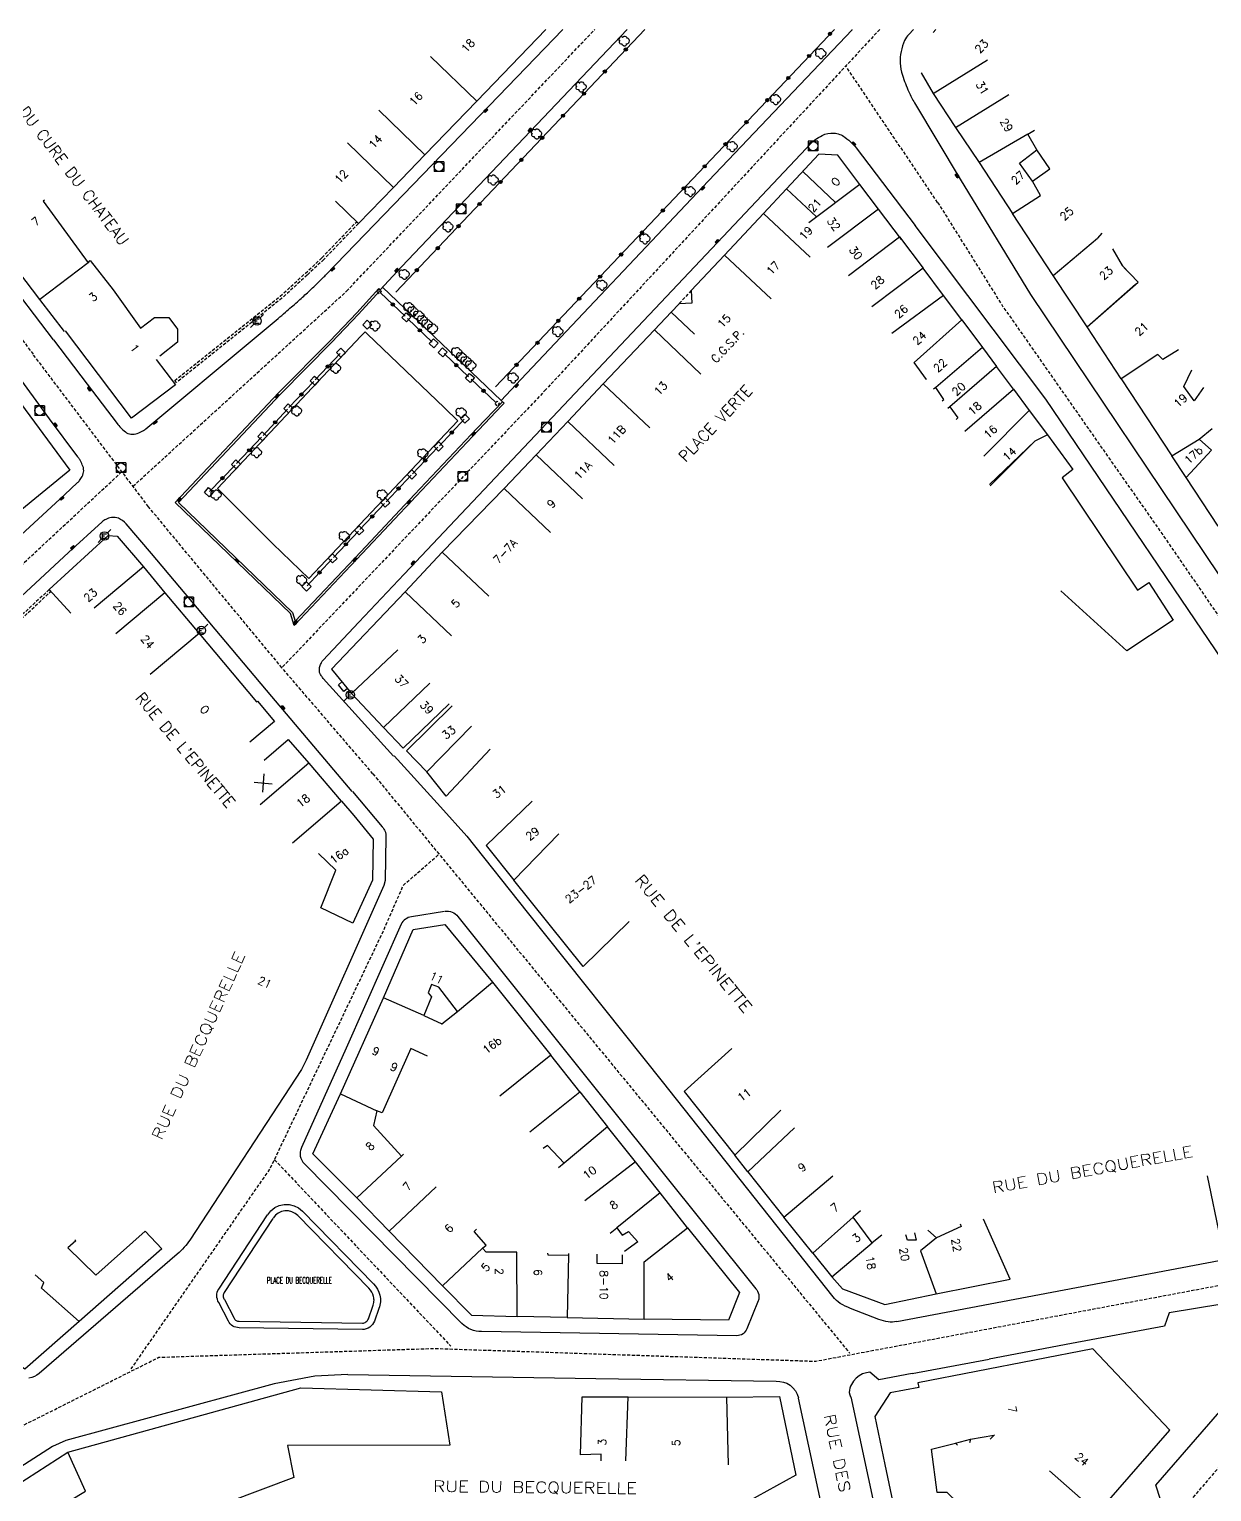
# Model space of a CAD drawing. Header units: millimetres. Extents: x 80000 to 81000, y 144000 to 145000.
# Drawn here: x 80717.4 to 80902.2, y 144771.5 to 145000 of the extents above; entities that cross this region are included whole.
import ezdxf
from ezdxf.enums import TextEntityAlignment as Align

# ---------------------------------------------------------------- set-up
doc = ezdxf.new("R2010")
doc.units = ezdxf.units.MM
doc.linetypes.add('DASHED', pattern=[0.75, 0.5, -0.25])
doc.layers.get('0').update_dxf_attribs({"linetype": 'CONTINUOUS'})
for name, color, linetype in [('W0001', 6, 'DASHED'), ('W0008', 7, 'CONTINUOUS'), ('W0100', 7, 'CONTINUOUS'), ('W0112', 1, 'DASHED'), ('W0300', 7, 'CONTINUOUS'), ('W0302', 3, 'CONTINUOUS'), ('W0322', 7, 'CONTINUOUS'), ('W0400', 7, 'CONTINUOUS'), ('W0420', 7, 'CONTINUOUS'), ('W0471', 7, 'CONTINUOUS'), ('W0984', 7, 'CONTINUOUS'), ('W0989', 7, 'CONTINUOUS'), ('W0991', 7, 'CONTINUOUS'), ('W1102', 7, 'CONTINUOUS')]:
    doc.layers.add(name, color=color, linetype=linetype)
doc.styles.get("Standard").update_dxf_attribs({"font": 'romans.shx', "width": 0.85})

# ---------------------------------------------------------------- blocks, each defined once
blk = doc.blocks.new('T420')
for p, q in [((0.75, 0.75), (-0.75, 0.75)), ((-0.75, 0.75), (-0.75, -0.75)), ((0.75, 0.75), (0.75, -0.75)), ((0.75, -0.75), (-0.75, -0.75))]:
    blk.add_line(p, q)
blk.add_ellipse((0, 0), major_axis=(-0.53, 0.53), ratio=1, start_param=3.926991, end_param=10.210176)
blk = doc.blocks.new('T400')
for p, q in [((-0.15, 0.3), (0.15, 0.3)), ((-0.15, -0.25), (-0.15, 0.3)), ((-0.15, 0.15), (0.15, 0.15)), ((-0.15, 0), (0.15, 0)), ((0.15, 0.3), (0.15, -0.25)), ((-0.15, -0.15), (0.15, -0.15)), ((-0.15, -0.25), (-0.15, -0.3)), ((-0.15, -0.3), (0.15, -0.3)), ((0.15, -0.3), (0.15, -0.25))]:
    blk.add_line(p, q)
blk = doc.blocks.new('T300')
for p, q in [((-0.8, 0.51), (-0.86, 0.34)), ((-0.86, 0.34), (-0.86, 0.17)), ((-0.86, 0.17), (-0.74, 0.06)), ((-0.69, 0.63), (-0.8, 0.51)), ((-0.8, -0.06), (-0.74, 0.06)), ((-0.74, 0.06), (-0.69, 0.11)), ((-0.57, 0.69), (-0.69, 0.63)), ((-0.46, 0.69), (-0.57, 0.69)), ((-0.29, 0.63), (-0.46, 0.69)), ((-0.29, 0.63), (-0.17, 0.74)), ((-0.23, 0.57), (-0.29, 0.63)), ((-0.17, 0.74), (-0.06, 0.8)), ((-0.06, 0.8), (0.06, 0.8)), ((0.06, 0.8), (0.23, 0.74)), ((0.23, 0.74), (0.34, 0.63)), ((0.34, 0.63), (0.4, 0.51)), ((0.46, 0.46), (0.34, 0.46)), ((0.4, 0.51), (0.4, 0.46)), ((0.57, 0.4), (0.46, 0.46)), ((0.57, 0.4), (0.69, 0.29)), ((0.69, 0.29), (0.74, 0.17)), ((0.74, 0.06), (0.69, -0.17)), ((0.74, 0.17), (0.74, 0.06)), ((-0.8, -0.17), (-0.8, -0.06)), ((-0.8, -0.23), (-0.8, -0.17)), ((-0.74, -0.34), (-0.8, -0.23)), ((-0.69, -0.4), (-0.74, -0.34)), ((-0.51, -0.46), (-0.69, -0.4)), ((-0.4, -0.46), (-0.51, -0.46)), ((-0.4, -0.46), (-0.34, -0.46)), ((-0.34, -0.46), (-0.34, -0.4)), ((-0.34, -0.51), (-0.34, -0.46)), ((-0.29, -0.63), (-0.34, -0.51)), ((-0.17, -0.74), (-0.29, -0.63)), ((-0.06, -0.8), (-0.17, -0.74)), ((0.06, -0.8), (-0.06, -0.8)), ((0.17, -0.74), (0.06, -0.8)), ((0.23, -0.69), (0.17, -0.74)), ((0.29, -0.46), (0.23, -0.46)), ((0.29, -0.63), (0.23, -0.69)), ((0.46, -0.4), (0.29, -0.46)), ((0.34, -0.51), (0.29, -0.63)), ((0.34, -0.51), (0.34, -0.46)), ((0.57, -0.34), (0.46, -0.4)), ((0.63, -0.29), (0.57, -0.34)), ((0.69, -0.17), (0.63, -0.29))]:
    blk.add_line(p, q)
blk = doc.blocks.new('t112o')
at = {"color": 0, "linetype": 'Continuous'}
for p, q in [((-0.5, 0.5), (0.5, 0.5)), ((-0.5, -0.5), (-0.5, 0.5)), ((0.5, 0.5), (0.5, -0.5)), ((0.5, -0.5), (-0.5, -0.5))]:
    blk.add_line(p, q, dxfattribs=at)
blk = doc.blocks.new('T471')
for p, q in [((-0.333334, 0.333334), (-0.333334, -0.333334)), ((-0.333334, 0.333334), (0.333334, 0.333334)), ((-0.333334, 0), (0, 0)), ((0.500001, 0.500001), (1.000002, 1.000002)), ((-0.500001, -0.500001), (-1.000002, -1.000002)), ((-0.333334, -0.333334), (0.333334, -0.333334))]:
    blk.add_line(p, q)
blk.add_ellipse((0, 0), major_axis=(0.471405, 0.471405), ratio=1, start_param=5.4977871438, end_param=11.780972451)
blk = doc.blocks.new('t991o')
at = {"color": 0, "linetype": 'Continuous'}
for p, q in [((-1, 1), (1, -1)), ((-1, -1), (1, 1))]:
    blk.add_line(p, q, dxfattribs=at)
blk = doc.blocks.new('t322o')
at = {"color": 0, "linetype": 'Continuous'}
for radius in [0.25, 0.15]:
    blk.add_circle((0, 0), radius, dxfattribs=at)

msp = doc.modelspace()

# ---------------------------------------------------------------- linework, layer by layer
at = {"layer": 'W0001', "flags": 128}
for points in [[(80679.84, 145000.02), (80718.06, 144949.14)], [(80859.39, 144972.97), (80845.02, 144994.28)], [(80859.39, 144972.97), (80869.54, 144956.77), (80895.14, 144920.21), (80954.75, 144833.44), (80993.97, 144782.78)], [(80517.12, 144940.84), (80537.61, 144928.49), (80594.63, 144876.03), (80716.1, 144781.74), (80737.66, 144792.54), (80780.74, 144793.92), (80840.32, 144791.92), (80912.56, 144805.5), (80930.46, 144805.13), (81000, 144886.68)], [(80709.47, 144910.09), (80731.87, 144930.9)], [(80771.11, 144883.69), (80756.88, 144900.27)], [(80771.11, 144883.69), (80845.63, 144793.19)], [(80733.31, 144790.71), (80755.04, 144821.99), (80772.71, 144859.07), (80775.88, 144866.31), (80781.45, 144871.13)], [(80929.58, 144805.61), (80887.31, 144756.82), (80867.45, 144733.84), (80849.21, 144711.9), (80834.64, 144695.54), (80804.04, 144660.91)]]:
    msp.add_lwpolyline(points, dxfattribs=at)
at = {"layer": 'W0001'}
for points in [[(80850.33, 145000), (80798.14, 144943.72), (80756.88, 144900.27), (80736.03, 144925.41), (80718.06, 144949.14)], [(80733.6, 144928.61), (80766.98, 144959.09), (80805.8, 145000)], [(80755.73, 144823.4), (80783.3, 144794.26)]]:
    msp.add_lwpolyline(points, dxfattribs=at)
at = {"layer": 'W0008'}
for p, q in [((80853, 144798.11), (80921.05, 144811.02)), ((80855.38, 144789.98), (80867.45, 144792.26))]:
    msp.add_line(p, q, dxfattribs=at)
for points in [[(80721.16, 144951.49), (80726.45, 144944.56), (80731.1, 144938.43, 0.033452), (80731.68, 144937.77, 0.029958), (80732.41, 144937.11, 0.136777), (80733.26, 144936.76, 0.1225), (80734.27, 144936.88, 0.031326), (80735.13, 144937.27, 0.051414), (80735.6, 144937.58), (80752.86, 144951.94), (80756.27, 144954.83, 0.003292), (80757.42, 144955.81, 0.001988), (80759.31, 144957.45, 0.005439), (80760.87, 144958.86, 0.00638), (80762.17, 144960.09, 0.002904), (80763.28, 144961.18, 0.00555), (80763.85, 144961.76), (80787.86, 144986.62), (80800.77, 145000)], [(80774.34, 144886.45), (80763.35, 144898.59, -0.035101), (80763.15, 144898.86, -0.022581), (80762.87, 144899.3, -0.115334), (80762.73, 144899.8, -0.088191), (80762.82, 144900.48, -0.041579), (80763.08, 144901.1, -0.070932), (80763.3, 144901.42), (80768.92, 144907.38), (80775.99, 144914.9), (80824.11, 144965.79), (80839.74, 144982.35, -0.056063), (80840.21, 144982.75, -0.025912), (80841.34, 144983.42, -0.142694), (80843.16, 144983.8, -0.143075), (80844.9, 144983.14, -0.024984), (80846.05, 144982.17, -0.043638), (80846.63, 144981.52), (80855.85, 144969.34)]]:
    msp.add_lwpolyline(points, format="xyb", dxfattribs=at)
for points in [[(80810.83, 145000), (80796.72, 144985.13), (80775.59, 144962.92), (80772.25, 144959.33)], [(80791.14, 144942.02), (80794.23, 144945.29), (80823.57, 144976.34), (80846.01, 144999.95), (80846.05, 145000)], [(80721.17, 144951.5), (80713.1, 144962.1), (80687.41, 144995.88)], [(80862.92, 144976.6), (80873.88, 144958.56), (80903.45, 144914.64)], [(80921.05, 144811.02), (80922.94, 144810.01), (80926.99, 144810.66), (80928.49, 144811.37), (80928.73, 144811.95), (80928.56, 144813.01), (80939.47, 144825.47), (80941.74, 144825.04), (80946.99, 144831.08), (80947.52, 144831.81), (80947.93, 144832.61), (80948.2, 144833.48), (80948.3, 144834.38), (80948.21, 144835.33), (80947.93, 144836.23), (80947.53, 144837.07), (80947.04, 144837.85), (80923.3, 144872.86), (80897.45, 144910.97), (80876.29, 144942.23), (80855.85, 144969.34)], [(80772.63, 144959.74), (80791.14, 144942.02), (80791.6, 144941.58), (80791.31, 144941.28), (80787.62, 144937.38), (80777.88, 144927.08), (80769.45, 144918.13), (80758.82, 144906.88), (80758.22, 144908.73), (80740.2, 144926.08), (80756.38, 144943.27), (80764.37, 144951.31), (80768.58, 144955.73), (80772.05, 144959.51), (80772.31, 144959.28), (80772.24, 144959.2), (80768.83, 144955.49), (80764.62, 144951.07), (80756.64, 144943.03), (80740.69, 144926.09), (80758.53, 144908.92), (80758.96, 144907.54), (80769.2, 144918.37), (80777.63, 144927.32), (80787.37, 144937.62), (80791.34, 144941.82)], [(80767.11, 144897.01), (80766.55, 144896.55), (80765.7, 144897.61), (80766.26, 144898.06)], [(80774.43, 144886.49), (80781.68, 144878.56), (80785.8, 144873.96)], [(80767.9, 144880.94), (80772.55, 144875.42), (80772.69, 144875.25), (80772.82, 144875.07), (80772.93, 144874.88), (80773.02, 144874.67), (80773.05, 144874.57), (80773.08, 144874.46), (80773.1, 144874.35), (80773.12, 144874.24), (80773.13, 144874.14), (80773.13, 144874.03), (80773.14, 144873.92), (80773.13, 144873.81), (80773, 144867), (80772.81, 144866.25), (80760.68, 144838.96), (80759.93, 144837.48), (80742.47, 144810.84), (80742.28, 144810.55), (80742.07, 144810.27), (80741.85, 144810), (80741.62, 144809.73), (80741.36, 144809.45), (80741.1, 144809.17), (80740.82, 144808.9), (80740.53, 144808.64), (80718.92, 144789.99), (80718.57, 144789.73), (80718.19, 144789.52), (80717.77, 144789.36), (80717.34, 144789.27)], [(80853, 144798.11), (80852.66, 144798.06), (80852.32, 144798.04), (80851.98, 144798.04), (80851.64, 144798.07), (80851.27, 144798.12), (80850.9, 144798.21), (80850.54, 144798.32), (80850.19, 144798.45), (80845.75, 144800.18), (80845.34, 144800.35), (80844.93, 144800.52), (80844.54, 144800.72), (80844.16, 144800.95), (80843.85, 144801.18), (80843.56, 144801.43), (80843.28, 144801.7), (80843.03, 144801.99), (80816.38, 144835.62), (80795.29, 144862.1), (80785.82, 144873.97)], [(80782.32, 144862.19), (80777.12, 144861.35), (80776.87, 144861.3), (80776.63, 144861.22), (80776.4, 144861.11), (80776.18, 144860.97), (80775.98, 144860.81), (80775.8, 144860.62), (80775.65, 144860.41), (80775.53, 144860.18), (80766.92, 144840.83), (80759.95, 144825.31), (80759.89, 144825.15), (80759.83, 144824.99), (80759.78, 144824.82), (80759.75, 144824.66), (80759.72, 144824.48), (80759.71, 144824.31), (80759.72, 144824.13), (80759.74, 144823.96), (80759.83, 144823.63), (80759.98, 144823.31), (80760.17, 144823.03), (80760.4, 144822.77), (80785.02, 144797.81)], [(80782.38, 144862.21), (80782.66, 144862.24), (80782.94, 144862.23), (80783.22, 144862.19), (80783.49, 144862.1), (80783.75, 144861.98), (80783.98, 144861.82), (80784.2, 144861.62), (80784.39, 144861.41), (80808.29, 144831.52), (80830.95, 144803.25), (80831.1, 144803.05), (80831.24, 144802.84), (80831.35, 144802.61), (80831.43, 144802.36), (80831.45, 144802.23), (80831.46, 144802.11), (80831.46, 144801.98), (80831.46, 144801.85), (80831.44, 144801.73), (80831.42, 144801.6), (80831.38, 144801.48), (80831.34, 144801.36), (80829.56, 144796.99), (80829.46, 144796.76), (80829.32, 144796.55), (80829.16, 144796.36), (80828.96, 144796.19), (80828.73, 144796.06), (80828.49, 144795.97), (80828.23, 144795.92), (80827.97, 144795.91), (80788.06, 144796.54), (80787.64, 144796.56), (80787.23, 144796.63), (80786.83, 144796.73), (80786.43, 144796.87), (80786.05, 144797.05), (80785.69, 144797.27), (80785.35, 144797.52), (80785.03, 144797.81)], [(80754.66, 144814.8), (80755.14, 144815.42), (80755.76, 144815.92), (80756.47, 144816.26), (80757.24, 144816.43), (80758.03, 144816.42), (80758.79, 144816.22), (80759.48, 144815.86), (80760.09, 144815.37), (80771.2, 144804.02), (80771.53, 144803.63), (80771.82, 144803.2), (80772.04, 144802.73), (80772.19, 144802.23), (80772.24, 144801.97), (80772.27, 144801.71), (80772.28, 144801.45), (80772.27, 144801.19), (80772.24, 144800.93), (80772.19, 144800.68), (80772.13, 144800.42), (80772.05, 144800.18), (80771.33, 144798.2), (80771.21, 144797.93), (80771.04, 144797.67), (80770.83, 144797.44), (80770.6, 144797.25), (80770.34, 144797.09), (80770.06, 144796.97), (80769.76, 144796.9), (80769.46, 144796.88), (80750.2, 144797.16), (80749.94, 144797.17), (80749.68, 144797.22), (80749.44, 144797.3), (80749.2, 144797.42), (80749, 144797.57), (80748.81, 144797.75), (80748.66, 144797.95), (80748.52, 144798.17), (80747, 144801.08), (80746.88, 144801.32), (80746.79, 144801.59), (80746.72, 144801.86), (80746.7, 144802.14), (80746.72, 144802.42), (80746.78, 144802.69), (80746.88, 144802.95), (80747.02, 144803.2), (80754.65, 144814.79)], [(80912.06, 144802.2), (80895.56, 144799.48), (80894.86, 144797.42), (80880.29, 144794.71), (80867.45, 144792.26)], [(80767.19, 144789.86), (80762.03, 144789.59), (80755.68, 144788.38), (80723.11, 144779.52), (80721.01, 144778.61), (80707.1, 144769.69)], [(80767.18, 144789.87), (80805.94, 144789.24), (80834.15, 144788.8), (80834.71, 144788.76), (80835.27, 144788.66), (80835.82, 144788.47), (80836.32, 144788.17), (80836.77, 144787.77), (80837.15, 144787.3), (80837.44, 144786.77), (80837.62, 144786.19)], [(80855.38, 144789.98), (80850.18, 144788.99), (80848.79, 144790.21), (80848.24, 144790.11), (80847.65, 144789.93), (80847.11, 144789.64), (80846.64, 144789.25), (80846.25, 144788.78), (80846.08, 144788.53), (80845.92, 144788.27), (80845.78, 144788), (80845.67, 144787.72), (80845.59, 144787.38), (80845.58, 144787.04), (80845.64, 144786.69), (80845.79, 144786.38)], [(80831.45, 144699.22), (80833.67, 144698.79), (80835.78, 144701.28), (80835.04, 144703.47), (80842.05, 144711.69), (80844.33, 144711.32), (80845.04, 144712.18), (80848.1, 144734.51), (80848.17, 144735.09), (80848.22, 144735.67), (80848.23, 144736.26), (80848.21, 144736.85), (80848.15, 144737.45), (80848.03, 144738.05), (80847.9, 144738.64), (80847.77, 144739.23), (80837.66, 144786.17)], [(80845.81, 144786.37), (80855.48, 144741.51)], [(80894.2, 144770.34), (80893.51, 144772.56), (80903.5, 144784.06)]]:
    msp.add_lwpolyline(points, dxfattribs=at)
at = {"layer": 'W0008', "flags": 128}
for points in [[(80855.6, 145000), (80854.86, 144999.21, 0.083397), (80854.23, 144998.27, 0.051334), (80853.66, 144996.54, 0.069095), (80853.52, 144994.73, 0.065238), (80853.88, 144992.84, 0.022905), (80854.87, 144990.25, 0.032353), (80855.77, 144988.51), (80862.92, 144976.6)], [(80707.23, 144912.84), (80722.88, 144927.29), (80724.95, 144929.19, 0.051628), (80725.25, 144929.53, 0.031037), (80725.66, 144930.17, 0.122208), (80725.89, 144931.05, 0.116104), (80725.68, 144931.99, 0.018043), (80725.27, 144932.78, 0.029717), (80724.97, 144933.23), (80720.54, 144939.18), (80714.96, 144946.79)], [(80767.88, 144880.93), (80755.33, 144895.78), (80736.49, 144918.13), (80732.51, 144922.76, 0.116077), (80731.34, 144923.61, 0.148897), (80730.22, 144923.72, 0.060792), (80729.37, 144923.45, 0.076379), (80728.77, 144923.05), (80723.53, 144918.26), (80711.71, 144907.34)]]:
    msp.add_lwpolyline(points, format="xyb", dxfattribs=at)
at = {"layer": 'W0008'}
msp.add_lwpolyline([(80762.42, 144944.89), (80769.21, 144952.07), (80769.89, 144952.77), (80770.22, 144952.45), (80782.28, 144940.86), (80782.28, 144940.86), (80784.38, 144938.83), (80782.46, 144936.83), (80761.08, 144914.2), (80755.47, 144919.61), (80746.79, 144928.28)], close=True, dxfattribs=at)
at = {"layer": 'W0100'}
for p, q in [((80873.5, 144983.64), (80874.54, 144984.24)), ((80873.5, 144983.64), (80865.89, 144979.19)), ((80874.87, 144981.16), (80873.5, 144983.64)), ((80719.03, 144957.81), (80707.49, 144972.85)), ((80885.08, 144968.17), (80884.37, 144967.39)), ((80845.47, 144961.54), (80853.43, 144967.59)), ((80853.43, 144967.59), (80857.12, 144962.67)), ((80877.45, 144961.57), (80884.37, 144967.39)), ((80726.58, 144963.55), (80719.03, 144957.81)), ((80726.58, 144963.55), (80726.93, 144963.87)), ((80857.12, 144962.67), (80849.12, 144956.67)), ((80860.3, 144958.43), (80857.12, 144962.67)), ((80882.75, 144953.52), (80877.45, 144961.57)), ((80888.22, 144963.09), (80888.34, 144963.21)), ((80888.22, 144963.09), (80888.85, 144962.44)), ((80890.71, 144960.49), (80888.22, 144963.09)), ((80882.75, 144953.52), (80890.71, 144960.49)), ((80890.34, 144960.17), (80882.75, 144953.52)), ((80860.3, 144958.43), (80852.25, 144952.49)), ((80863.15, 144954.61), (80860.3, 144958.43)), ((80855.71, 144947.98), (80863.15, 144954.61)), ((80863.15, 144954.61), (80866.39, 144950.28)), ((80888.1, 144945.38), (80882.75, 144953.52)), ((80866.39, 144950.28), (80859.08, 144944.07)), ((80866.39, 144950.28), (80868.61, 144947.32)), ((80897.06, 144949.95), (80894.59, 144948.4)), ((80855.67, 144947.93), (80855.71, 144947.98)), ((80893.79, 144949.19), (80888.1, 144945.38)), ((80894.59, 144948.4), (80893.79, 144949.19)), ((80868.61, 144947.32), (80861.29, 144941.02)), ((80871.26, 144943.77), (80868.61, 144947.32)), ((80888.1, 144945.38), (80896.01, 144933.37)), ((80859.08, 144944.07), (80858.76, 144943.79)), ((80863.66, 144937.23), (80871.26, 144943.77)), ((80871.26, 144943.77), (80873.72, 144940.48)), ((80861.29, 144941.02), (80861, 144940.79)), ((80866.59, 144933.32), (80873.72, 144940.48)), ((80873.72, 144940.48), (80876.57, 144936.67)), ((80876.57, 144936.67), (80874.58, 144935.66)), ((80876.57, 144936.67), (80880.51, 144931.25)), ((80900.26, 144935.97), (80902.28, 144937.62)), ((80867.62, 144928.71), (80874.58, 144935.66)), ((80896.01, 144933.37), (80900.26, 144935.97)), ((80902.2, 144934.28), (80898.24, 144929.98)), ((80902.2, 144934.28), (80900.26, 144935.97)), ((80898.24, 144929.98), (80896.01, 144933.37)), ((80903.23, 144922.4), (80898.24, 144929.98)), ((80892.42, 144913.57), (80896.2, 144907.7)), ((80783.48, 144894.33), (80776.36, 144887.27)), ((80786.52, 144891.12), (80779.51, 144883.99)), ((80779.51, 144883.99), (80776.36, 144887.27)), ((80782.54, 144880.21), (80779.51, 144883.99)), ((80766.22, 144879.44), (80768.14, 144877.16)), ((80793.15, 144867.09), (80800.18, 144874.3)), ((80788.83, 144872.47), (80793.15, 144867.09)), ((80803.98, 144853.59), (80793.15, 144867.09)), ((80811.18, 144860.6), (80803.98, 144853.59)), ((80782.35, 144860.15), (80789.78, 144851.16)), ((80784.34, 144846.58), (80789.78, 144851.16)), ((80789.78, 144851.16), (80798.9, 144839.73)), ((80766.03, 144833.69), (80772.77, 144848.67)), ((80779.07, 144845.96), (80772.77, 144848.67)), ((80779.07, 144845.96), (80781.86, 144844.62)), ((80781.86, 144844.62), (80784.34, 144846.58)), ((80781.86, 144844.62), (80781.87, 144844.54)), ((80827.21, 144840.79), (80819.78, 144834.07)), ((80798.9, 144839.73), (80790.94, 144833.31)), ((80803.46, 144834), (80798.9, 144839.73)), ((80766.03, 144833.69), (80771.72, 144831.06)), ((80795.66, 144827.74), (80803.46, 144834)), ((80803.46, 144834), (80807.8, 144828.55)), ((80819.78, 144834.07), (80827.66, 144824.13)), ((80772.56, 144830.75), (80771.72, 144831.06)), ((80827.66, 144824.13), (80834.88, 144831.12)), ((80807.8, 144828.55), (80801, 144822.85)), ((80812.16, 144823.07), (80807.8, 144828.55)), ((80837.03, 144828.4), (80829.74, 144821.51)), ((80775.58, 144823.94), (80775.91, 144824.25)), ((80829.74, 144821.51), (80827.66, 144824.13)), ((80775.58, 144823.94), (80768.6, 144817.43)), ((80801, 144822.85), (80800.1, 144822.16)), ((80812.16, 144823.07), (80804.24, 144816.96)), ((80816, 144818.21), (80812.16, 144823.07)), ((80829.74, 144821.51), (80835.36, 144814.42)), ((80835.36, 144814.42), (80842.98, 144820.9)), ((80903.62, 144811.1), (80901.58, 144820.89)), ((80773.66, 144812.22), (80768.6, 144817.43)), ((80780.99, 144819.17), (80773.66, 144812.22)), ((80816, 144818.21), (80809.23, 144812.74)), ((80820.29, 144812.75), (80816, 144818.21)), ((80847.33, 144815.44), (80846.16, 144814.44)), ((80808.22, 144811.93), (80809.23, 144812.74)), ((80813.49, 144807.47), (80820.29, 144812.75)), ((80839.85, 144808.78), (80835.36, 144814.42)), ((80846.16, 144814.44), (80839.85, 144808.78)), ((80849.16, 144810.41), (80846.16, 144814.44)), ((80870.71, 144804.72), (80866.54, 144814.09)), ((80773.66, 144812.22), (80781.96, 144803.7)), ((80842.83, 144805.13), (80849.16, 144810.41)), ((80859.19, 144811.18), (80857.84, 144812.37)), ((80738.1, 144809.46), (80725.16, 144798.11)), ((80788.24, 144809.6), (80781.96, 144803.7)), ((80788.24, 144809.6), (80788.81, 144810.06)), ((80793.63, 144798.91), (80793.58, 144808.94)), ((80801.7, 144808.51), (80801.47, 144798.73)), ((80801.7, 144808.73), (80801.7, 144808.51)), ((80839.85, 144808.78), (80842.83, 144805.13)), ((80813.53, 144798.49), (80813.49, 144807.47)), ((80859.14, 144802.44), (80870.71, 144804.72)), ((80801.47, 144798.73), (80793.63, 144798.91)), ((80801.47, 144798.73), (80813.53, 144798.49)), ((80803.56, 144777.32), (80803.8, 144786.37)), ((80803.8, 144786.37), (80810.99, 144786.34)), ((80810.64, 144776.34), (80810.99, 144786.34)), ((80810.99, 144786.34), (80826.36, 144786.32)), ((80826.36, 144786.32), (80826.66, 144775.74)), ((80862.16, 144779.13), (80864.52, 144779.75)), ((80862.49, 144778.8), (80862.16, 144779.13)), ((80864.52, 144779.75), (80864.38, 144779.15)), ((80837.22, 144774.13), (80828.14, 144769.14)), ((80876.85, 144774.79), (80884.36, 144768.18))]:
    msp.add_line(p, q, dxfattribs=at)
for points in [[(80765.27, 144973.15), (80768.85, 144969.67), (80768.85, 144969.67), (80774.33, 144975.31), (80779.23, 144980.42), (80787.33, 144988.8), (80798.14, 145000), (80798.14, 145000)], [(80853.72, 144967.16), (80850.14, 144971.93), (80847.22, 144975.79), (80843.77, 144980.37), (80840.8, 144980.48), (80835.78, 144975.1), (80832.15, 144971.25), (80826.05, 144964.75), (80820.86, 144959.21), (80820.95, 144957.23), (80818.97, 144957.14), (80817.73, 144955.83)], [(80874.21, 144976.3), (80872.17, 144979.12), (80874.87, 144981.16)], [(80874.21, 144976.3), (80876.9, 144978.22), (80874.87, 144981.16)], [(80865.89, 144979.19), (80871.1, 144971.23), (80875.45, 144974.05), (80874.21, 144976.3)], [(80877.45, 144961.57), (80871.1, 144971.23), (80875.45, 144974.05), (80874.21, 144976.3)], [(80719.75, 144973.3), (80719.58, 144973.15), (80726.58, 144963.55)], [(80886.7, 144965.71), (80888.22, 144963.09)], [(80737.2, 144948.44), (80740.22, 144944.46), (80733.38, 144939.27), (80723.03, 144952.91)], [(80815.14, 144953.05), (80807.11, 144944.61), (80801.57, 144938.73), (80796.61, 144933.51), (80791.63, 144928.25), (80781.95, 144918.32), (80776.13, 144912.14), (80764.65, 144900.03), (80767.75, 144896.22), (80772.74, 144890.95), (80775.82, 144887.72)], [(80857.63, 144945.3), (80857.64, 144945.31), (80855.71, 144947.98)], [(80713.42, 144945.62), (80714.95, 144943.54), (80714.71, 144943.37), (80723.73, 144931.14), (80715.63, 144924.54), (80715.87, 144924.25), (80711.74, 144920.84), (80711.48, 144921.16), (80710.48, 144920.35), (80704.85, 144915.76)], [(80900.93, 144944.07), (80899.47, 144941.96), (80897.88, 144944.22), (80899.12, 144946.83)], [(80860.12, 144941.97), (80860.33, 144942.16), (80859.08, 144944.07)], [(80861.29, 144941.02), (80862.54, 144939.3), (80862.29, 144939.07)], [(80874.58, 144935.66), (80867.48, 144928.91)], [(80880.51, 144931.25), (80878.85, 144929.92), (80890.64, 144912.37), (80892.42, 144913.57)], [(80723.88, 144908.8), (80720.5, 144912.48), (80729.7, 144920.92), (80731.11, 144920.82), (80735.24, 144916.05), (80738.6, 144911.97), (80743.95, 144905.64), (80752.93, 144894.96), (80753.06, 144895.07), (80755.72, 144891.86), (80751.89, 144888.65)], [(80896.2, 144907.7), (80888.94, 144902.9), (80878.63, 144912.3)], [(80754.08, 144885.82), (80757.88, 144889.07), (80761.08, 144885.34), (80766.13, 144879.43)], [(80789.45, 144887.57), (80782.54, 144880.21)], [(80796.02, 144879.44), (80788.83, 144872.47)], [(80768.14, 144877.16), (80771.16, 144873.47), (80771.06, 144867.06), (80767.98, 144860.37)], [(80767.98, 144860.37), (80762.95, 144862.74), (80765.32, 144868.64), (80762.59, 144871.24)], [(80772.77, 144848.67), (80777.4, 144859.37), (80782.35, 144860.15)], [(80784.34, 144846.58), (80781.43, 144850.37), (80780.28, 144850.8), (80779.76, 144849.5), (80780.28, 144848.87), (80779.07, 144845.96)], [(80779.64, 144839.59), (80777.03, 144840.8), (80772.56, 144830.75)], [(80768.6, 144817.43), (80761.73, 144824.32), (80766.03, 144833.69)], [(80771.72, 144831.06), (80771.19, 144828.73), (80775.58, 144823.94)], [(80801, 144822.85), (80798.4, 144825.62), (80797.72, 144825.15)], [(80809.23, 144812.74), (80810.06, 144811.59), (80811.05, 144812.2), (80812.51, 144810.58), (80810.46, 144809.08)], [(80820.29, 144812.75), (80828.41, 144802.67), (80826.69, 144798.31), (80813.53, 144798.49)], [(80862.91, 144813.37), (80863.08, 144812.95), (80859.19, 144811.18)], [(80724.53, 144810.86), (80724.65, 144810.75), (80723.43, 144809.66), (80727.77, 144805.36), (80735.52, 144812.26), (80738.1, 144809.46)], [(80788.81, 144810.06), (80786.92, 144812.17), (80787.3, 144812.55)], [(80850.64, 144811.62), (80849.16, 144810.41)], [(80855.79, 144811.96), (80856.01, 144810.83), (80854.67, 144810.83), (80854.43, 144811.67)], [(80859.19, 144811.18), (80856.71, 144809.15), (80859.14, 144802.44)], [(80793.58, 144808.94), (80788.82, 144808.97), (80788.24, 144809.6)], [(80798.4, 144808.8), (80798.43, 144808.53), (80801.7, 144808.51)], [(80810.06, 144808.56), (80810.06, 144807.13), (80806.16, 144807.17), (80806.16, 144808.64)], [(80725.16, 144798.11), (80719.28, 144803.31), (80719.67, 144804.23), (80718.31, 144805.41)], [(80781.96, 144803.7), (80786.54, 144799.12), (80793.63, 144798.91)], [(80842.83, 144805.13), (80844.49, 144803.23), (80851.15, 144800.78), (80859.14, 144802.44)], [(80725.16, 144798.11), (80716.69, 144790.69), (80707.39, 144797.07)], [(80884.36, 144768.18), (80895.67, 144781.14), (80883.65, 144793.85), (80856.29, 144788.56), (80856.44, 144787.84), (80851.97, 144787), (80849.56, 144783.26), (80851.11, 144775.78), (80854.82, 144758.23)], [(80723.41, 144777.73), (80759.84, 144787.75), (80781.84, 144787.13)], [(80781.84, 144787.13), (80783.11, 144778.78), (80757.73, 144778.73), (80758.75, 144773.77), (80743.35, 144767.97), (80751.76, 144760.02), (80751.74, 144756.89), (80747.65, 144753), (80753.31, 144747.42), (80751.98, 144745.43), (80756.79, 144740.7), (80757.55, 144741.55), (80759.25, 144739.94), (80763.54, 144744.4), (80773.91, 144753.03), (80778.53, 144747.44)], [(80826.36, 144786.32), (80834.65, 144786.39), (80837.22, 144774.13)], [(80862.62, 144769.72), (80860.9, 144771.39), (80859.29, 144771.4), (80858.45, 144778.17), (80862.16, 144779.13)], [(80864.52, 144779.75), (80868.17, 144780.38)], [(80867.61, 144779.76), (80868.3, 144780.4)], [(80719.51, 144755.52), (80708.9, 144765.21), (80708.81, 144768.35), (80723.41, 144777.73)], [(80722.47, 144766.79), (80721.15, 144768.59), (80726.19, 144771.63), (80723.41, 144777.73)], [(80806.78, 144776.36), (80806.78, 144777.39), (80803.56, 144777.32)]]:
    msp.add_lwpolyline(points, dxfattribs=at)
at = {"layer": 'W0100', "flags": 128}
for points in [[(80859.12, 145000), (80858.68, 144999.51)], [(80856.81, 144993.2), (80856.81, 144993.2), (80858.68, 144989.99), (80862.18, 144984.65), (80865.89, 144979.19)]]:
    msp.add_lwpolyline(points, dxfattribs=at)
at = {"layer": 'W0100'}
for points in [[(80726.93, 144963.87, 0), (80730.51, 144959.32, 0), (80730.52, 144959.31, 0), (80734.79, 144953.33, 0), (80736.96, 144954.97, 0), (80739.18, 144954.98, 0), (80740.57, 144953.16, 0), (80740.58, 144951.13, 0), (80737.8, 144948.93, 6)], [(80722.9, 144952.8, 0), (80719.03, 144957.81, 0)]]:
    msp.add_polyline3d(points, dxfattribs=at)
at = {"layer": 'W0112'}
for points in [[(80768.85, 144969.67), (80763.43, 144964.05), (80760.82, 144961.6), (80756.88, 144958.01), (80740.39, 144944.84), (80740.14, 144945.15), (80756.62, 144958.31), (80760.55, 144961.9), (80763.14, 144964.33), (80768.57, 144969.95)], [(80713.39, 144905.31), (80720.77, 144912.19), (80720.5, 144912.48), (80713.12, 144905.6)]]:
    msp.add_lwpolyline(points, dxfattribs=at)
at = {"layer": 'W0112', "flags": 128}
for points in [[(80771.7, 144959.04), (80772.09, 144958.66), (80772.47, 144959.05), (80772.08, 144959.43)], [(80790.15, 144941.53), (80790.52, 144941.14), (80790.91, 144941.52), (80790.53, 144941.91)]]:
    msp.add_lwpolyline(points, close=True, dxfattribs=at)
msp.add_lwpolyline([(80820.86, 144959.21), (80818.97, 144957.14)], dxfattribs=at)
at = {"layer": 'W0302'}
msp.add_polyline3d([(80755.48, 144814.24, 17.18), (80747.85, 144802.65, 17.3), (80747.79, 144802.53, 17.3), (80747.74, 144802.4, 17.3), (80747.71, 144802.27, 17.3), (80747.7, 144802.13, 17.3), (80747.72, 144801.97, 17.31), (80747.76, 144801.82, 17.32), (80747.82, 144801.68, 17.32), (80747.89, 144801.54, 17.33), (80749.41, 144798.63, 17.35), (80749.47, 144798.53, 17.36), (80749.54, 144798.43, 17.36), (80749.63, 144798.35, 17.37), (80749.72, 144798.27, 17.37), (80749.84, 144798.22, 17.37), (80749.96, 144798.18, 17.37), (80750.09, 144798.16, 17.36), (80750.21, 144798.16, 17.36), (80769.47, 144797.87, 17.35), (80769.62, 144797.89, 17.36), (80769.76, 144797.93, 17.37), (80769.89, 144797.99, 17.38), (80770.02, 144798.07, 17.38), (80770.14, 144798.16, 17.38), (80770.24, 144798.28, 17.38), (80770.33, 144798.4, 17.38), (80770.39, 144798.55, 17.38), (80771.11, 144800.52, 17.35), (80771.16, 144800.7, 17.34), (80771.21, 144800.88, 17.33), (80771.25, 144801.07, 17.33), (80771.27, 144801.26, 17.32), (80771.28, 144801.45, 17.32), (80771.27, 144801.64, 17.31), (80771.25, 144801.83, 17.31), (80771.22, 144802.01, 17.3), (80771.11, 144802.38, 17.3), (80770.94, 144802.72, 17.3), (80770.73, 144803.03, 17.3), (80770.48, 144803.32, 17.3), (80759.37, 144814.67, 17.18), (80758.94, 144815.02, 17.19), (80758.45, 144815.28, 17.19), (80757.91, 144815.42, 17.2), (80757.34, 144815.43, 17.2), (80756.8, 144815.31, 17.2), (80756.29, 144815.07, 17.19), (80755.86, 144814.72, 17.19), (80755.51, 144814.28, 17.18)], dxfattribs=at)
at = {"layer": 'W0322', "flags": 128}
for points in [[(80774.71, 144958.92), (80813.6, 145000)], [(80790.29, 144944.13), (80843.24, 145000)], [(80772.28, 144958.86), (80776.14, 144955.18)], [(80776.52, 144954.82), (80780.38, 144951.14)], [(80765.97, 144949.37), (80762.1, 144945.26)], [(80782.23, 144949.35), (80786.05, 144945.72)], [(80786.46, 144945.36), (80790.34, 144941.72)], [(80761.88, 144945.01), (80757.98, 144940.92)], [(80757.76, 144940.67), (80753.93, 144936.55)], [(80781.49, 144934.94), (80785.37, 144939.08)], [(80753.71, 144936.31), (80749.8, 144932.17)], [(80777.31, 144930.58), (80781.26, 144934.71)], [(80749.58, 144931.93), (80745.58, 144927.82)], [(80773.17, 144926.17), (80777.07, 144930.35)], [(80769.07, 144921.85), (80772.93, 144925.94)], [(80764.92, 144917.48), (80768.84, 144921.62)], [(80760.84, 144913.07), (80764.68, 144917.25)]]:
    msp.add_lwpolyline(points, dxfattribs=at)
at = {"layer": 'W1102', "flags": 128}
for points in [[(80798.14, 145000), (80798.14, 145000)], [(80787.33, 144988.8), (80780.13, 144995.74)], [(80858.68, 144989.99), (80867.18, 144995.26)], [(80862.18, 144984.65), (80870.54, 144989.84)], [(80779.23, 144980.42), (80772.03, 144987.36)], [(80774.33, 144975.31), (80767.13, 144982.26)], [(80838.29, 144977.79), (80843.43, 144972.94)], [(80835.78, 144975.1), (80840.45, 144970.69)], [(80847.22, 144975.79), (80839.24, 144969.78)], [(80832.15, 144971.25), (80839.44, 144964.4)], [(80850.14, 144971.93), (80842.15, 144965.91)], [(80826.05, 144964.75), (80833.34, 144957.9)], [(80807.11, 144944.61), (80814.37, 144937.73)], [(80801.57, 144938.73), (80808.83, 144931.86)], [(80796.61, 144933.51), (80803.87, 144926.64)], [(80791.63, 144928.25), (80798.89, 144921.37)], [(80781.95, 144918.32), (80789.21, 144911.45)], [(80735.24, 144916.05), (80727.55, 144909.55)], [(80738.6, 144911.97), (80730.92, 144905.57)], [(80776.13, 144912.14), (80783.39, 144905.26)], [(80743.95, 144905.64), (80736.3, 144899.2)], [(80767.75, 144896.22), (80775.02, 144903.09)], [(80772.74, 144890.95), (80779.98, 144897.84)], [(80775.82, 144887.72), (80783.05, 144894.64)], [(80761.08, 144885.34), (80753.48, 144878.83)], [(80758.54, 144872.93), (80766.13, 144879.43)]]:
    msp.add_lwpolyline(points, dxfattribs=at)
at = {"layer": 'W1102'}
msp.add_lwpolyline([(80821.37, 144952.4), (80817.73, 144955.83), (80815.14, 144953.05), (80822.38, 144946.15)], dxfattribs=at)

# ---------------------------------------------------------------- block references
at = {"layer": 'W0112'}
for p, rotation in [((80770.23, 144953.86), 44.77391872940505), ((80776.33, 144955), 316.2329192532179), ((80766.1, 144949.49), 44.77391872940505), ((80780.59, 144950.95), 317.0661745194614), ((80782.03, 144949.54), 317.0661745194614), ((80761.99, 144945.14), 227.692471411675), ((80786.26, 144945.54), 318.9473002756882), ((80757.87, 144940.79), 227.6924714116638), ((80785.49, 144939.19), 44.13593546395545), ((80753.82, 144936.43), 227.6924714116638), ((80781.38, 144934.83), 44.13593546395545), ((80749.69, 144932.05), 227.6924714116638), ((80777.19, 144930.46), 44.13593546396125), ((80745.46, 144927.7), 227.6924714116638), ((80773.05, 144926.06), 44.13593546395545), ((80768.96, 144921.73), 44.13593546395545), ((80764.8, 144917.36), 44.13593546395545), ((80760.72, 144912.96), 44.13593546396125)]:
    msp.add_blockref('t112o', p, dxfattribs=dict(at, rotation=rotation))
at = {"layer": 'W0300'}
for p in [(80810.43, 144998.16), (80841.15, 144996.22), (80803.68, 144990.99), (80834.09, 144989.03), (80796.73, 144983.66), (80827.3, 144981.68), (80789.93, 144976.45), (80820.74, 144974.66), (80782.87, 144969.12), (80813.66, 144967.26), (80776.04, 144961.71), (80806.94, 144960.03), (80776.77, 144956.55), (80777.4, 144955.89), (80771.47, 144953.66), (80778.3, 144955.25), (80778.92, 144954.51), (80779.61, 144953.89), (80780.48, 144953.21), (80800.03, 144952.78), (80784.26, 144949.5), (80765.31, 144947.03), (80785.01, 144948.75), (80785.72, 144948.11), (80786.43, 144947.47), (80793.05, 144945.54), (80759.21, 144940.36), (80784.95, 144940.09), (80752.93, 144933.88), (80778.96, 144933.68), (80746.62, 144927.24), (80772.61, 144927.26), (80766.68, 144920.77), (80760, 144913.91)]:
    msp.add_blockref('T300', p, dxfattribs=at)
at = {"layer": 'W0322'}
for p, rotation in [((80842.57, 144999.3), 46.53895683228138), ((80810.63, 144996.86), 46.56968729346359), ((80839.3, 144995.85), 46.53895683228138), ((80807.36, 144993.41), 46.56968729346359), ((80836.04, 144992.4), 46.53895683228138), ((80804.1, 144989.96), 46.56968729346359), ((80832.77, 144988.95), 46.53895683228138), ((80800.83, 144986.51), 46.56968729346359), ((80829.5, 144985.51), 46.53895683228138), ((80797.57, 144983.06), 46.56968729346359), ((80826.23, 144982.06), 46.53895683228138), ((80794.3, 144979.61), 46.56968729346359), ((80822.97, 144978.61), 46.53895683228138), ((80791.04, 144976.16), 46.56968729346359), ((80819.7, 144975.16), 46.53895683228138), ((80787.77, 144972.71), 46.56968729346359), ((80816.43, 144971.71), 46.53895683228138), ((80784.5, 144969.26), 46.56968729346359), ((80813.16, 144968.27), 46.53895683228138), ((80781.24, 144965.81), 46.56968729346359), ((80809.9, 144964.82), 46.53895683228138), ((80777.97, 144962.37), 46.56968729346359), ((80806.63, 144961.37), 46.53895683228138), ((80803.36, 144957.92), 46.53895683228138), ((80800.09, 144954.48), 46.53895683228138), ((80796.83, 144951.03), 46.53895683228138), ((80793.56, 144947.58), 46.53895683228138)]:
    msp.add_blockref('t322o', p, dxfattribs=dict(at, rotation=rotation))
for p in [(80774.21, 144957.02), (80778.45, 144952.98), (80764.04, 144947.32), (80784.14, 144947.53), (80759.93, 144942.96), (80788.4, 144943.54), (80755.84, 144938.61), (80783.43, 144937.01), (80751.76, 144934.24), (80779.28, 144932.65), (80747.58, 144929.88), (80775.12, 144928.26), (80771, 144923.9), (80766.88, 144919.55), (80762.76, 144915.16)]:
    msp.add_blockref('t322o', p, dxfattribs=at)
at = {"layer": 'W0400'}
for p, rotation in [((80788.75, 144987.33), 316.0107403257036), ((80795.68, 144984.27), 134.2103278961137), ((80846.29, 144982.13), 44.28656025472273), ((80862.43, 144977.13), 31.00688140992442), ((80822.68, 144975.18), 137.3970641384607), ((80824.92, 144966.86), 316.5855085269139), ((80764.82, 144962.55), 313.9773820496329), ((80774.85, 144962.34), 137.1233274019574), ((80726.81, 144943.82), 216.2185267132438), ((80756.11, 144942.69), 136.7328928434799), ((80793.55, 144944.36), 136.9845087239843), ((80721.46, 144938.19), 217.3404028377552), ((80737.03, 144938.58), 310.1445847513507), ((80786.81, 144936.81), 136.5928091068185), ((80722.49, 144926.74), 134.3935441003603), ((80740.84, 144926.54), 316.7328928402432), ((80776.74, 144926.17), 137.3763011684063), ((80724.16, 144919.04), 312.4481094996789), ((80749.88, 144917.04), 46.08193025919532), ((80768.26, 144917.16), 137.0604607783103), ((80777.42, 144916.63), 317.0377437942809), ((80759.02, 144907.37), 137.9626341874325), ((80757.03, 144894.01), 219.9999610862219)]:
    msp.add_blockref('T400', p, dxfattribs=dict(at, rotation=rotation))
at = {"layer": 'W0420'}
for p in [(80839.92, 144981.76), (80781.42, 144978.55), (80784.89, 144971.95), (80719.01, 144940.44), (80798.21, 144937.82), (80731.72, 144931.51), (80785.13, 144930.15), (80742.33, 144910.53)]:
    msp.add_blockref('T420', p, dxfattribs=at)
at = {"layer": 'W0471'}
for p in [(80752.99, 144954.44), (80729.13, 144920.85), (80744.29, 144906.07), (80767.58, 144896.04)]:
    msp.add_blockref('T471', p, dxfattribs=at)
at = {"layer": 'W0991', "rotation": 310.6152502656381}
msp.add_blockref('t991o', (80753.95, 144882.26), dxfattribs=at)

# ---------------------------------------------------------------- texts
at = {"layer": 'W0984'}
msp.add_text('C.G.S.P.', height=1.25, rotation=46.6343, dxfattribs=at).set_placement((80826.54, 144950.59), align=Align.MIDDLE)
at = {"layer": 'W0989'}
for s, rotation, p in [('RUE DU CURE DU CHATEAU', 307.1925, (80722.61, 144979.45)), ('PLACE VERTE', 46.4335, (80824.64, 144938.43)), ("RUE DE L'EPINETTE", 310.032, (80741.79, 144887.41))]:
    msp.add_text(s, height=1.75, rotation=rotation, dxfattribs=at).set_placement(p, align=Align.MIDDLE)
at = {"layer": 'W0989', "width": 1.2}
for s, rotation, p in [("RUE DE L'EPINETTE", 309.6, (80821.22, 144857.18)), ('RUE DU BECQUERELLE', 65.7, (80743.9, 144841.17)), ('RUE DU BECQUERELLE', 10.3458, (80883.6, 144821.78)), ('RUE DES JARDINS', 281.7, (80845, 144771.31)), ('RUE DU BECQUERELLE', 359.4209, (80796.47, 144772.15))]:
    msp.add_text(s, height=1.75, rotation=rotation, dxfattribs=at).set_placement(p, align=Align.MIDDLE)
at = {"layer": 'W0989', "width": 0.5}
msp.add_text('PLACE DU BECQUERELLE', height=1, dxfattribs=at).set_placement((80759.62, 144804.52), align=Align.MIDDLE)
at = {"layer": 'W0991'}
for s, rotation, p in [('18', 46.3787, (80785.97, 144997.47)), ('23', 46.7399, (80866.25, 144997.36)), ('31', 301.8511, (80866.38, 144990.86)), ('16', 46.3787, (80777.84, 144989.17)), ('29', 301.8511, (80870.16, 144985.04)), ('14', 46.3787, (80771.49, 144982.46)), ('12', 46.3787, (80766.16, 144977.02)), ('27', 42.3904, (80871.95, 144976.84)), ('O', 46.6343, (80843.46, 144976.2)), ('21', 46.6343, (80840.18, 144972.53)), ('7', 37.9191, (80718.41, 144969.98)), ('32', 306.9801, (80843.14, 144969.58)), ('25', 42.3599, (80879.56, 144971.21)), ('19', 46.6343, (80838.79, 144968.17)), ('30', 306.9801, (80846.6, 144965.08)), ('17', 46.6343, (80833.68, 144962.72)), ('28', 42.3384, (80849.99, 144960.47)), ('23', 42.3372, (80885.72, 144961.93)), ('3', 37.9095, (80727.37, 144958.19)), ('26', 42.3173, (80853.68, 144955.94)), ('15', 46.6343, (80826, 144954.44)), ('24', 42.307, (80856.54, 144951.78)), ('21', 42.3178, (80891.26, 144953.19)), ('1', 307.1925, (80733.89, 144950.18)), ('22', 42.301, (80859.77, 144947.51)), ('13', 46.6343, (80816.1, 144943.91)), ('20', 42.2964, (80862.68, 144943.82)), ('19', 42.3012, (80897.36, 144942.01)), ('18', 42.293, (80865.19, 144940.78)), ('11B', 46.6343, (80809.22, 144936.69)), ('16', 42.2906, (80867.64, 144937.12)), ('14', 42.2884, (80870.62, 144933.66)), ('17b', 42.2907, (80899.39, 144933.5)), ('11A', 46.6343, (80803.94, 144931.12)), ('9', 46.6343, (80799, 144925.9)), ('7-7A', 46.6343, (80791.8, 144918.47)), ('23', 42.5412, (80726.95, 144911.62)), ('5', 46.6343, (80784.02, 144910.32)), ('26', 309.9079, (80731.56, 144909.51)), ('24', 309.9079, (80735.89, 144904.32)), ('3', 46.6343, (80778.77, 144904.75)), ('37', 313.5388, (80775.58, 144898.13)), ('39', 313.5388, (80779.53, 144894.05)), ('O', 309.9079, (80744.82, 144893.72)), ('33', 37.8503, (80782.97, 144890.16)), ('31', 37.8184, (80790.87, 144880.92)), ('18', 37.8474, (80760.19, 144879.5)), ('29', 37.8002, (80796.06, 144874.35)), ('16a', 36.9274, (80765.82, 144870.96)), ('23-27', 37.79, (80803.62, 144865.61)), ('21', 336.0131, (80754.21, 144851.1)), ('11', 333.4285, (80781.06, 144851.8)), ('9', 334.5613, (80771.56, 144840.34)), ('16b', 37.4732, (80789.74, 144841.31)), ('9', 335.4492, (80774.41, 144837.88)), ('11', 37.7531, (80829.16, 144833.53)), ('8', 46.429, (80770.67, 144825.52)), ('10', 37.5218, (80804.98, 144821.39)), ('9', 37.7376, (80838.19, 144822.22)), ('7', 46.5898, (80776.47, 144819.23)), ('8', 37.4655, (80808.75, 144816.34)), ('7', 37.7007, (80843.31, 144815.93)), ('6', 46.6226, (80782.99, 144812.69)), ('3', 37.5556, (80846.69, 144811.2)), ('22', 280.7929, (80862.32, 144810.06)), ('18', 280.0067, (80848.91, 144807.29)), ('20', 280.1087, (80854.18, 144808.61)), ('5', 46.7979, (80788.74, 144806.6)), ('2', 270.5335, (80790.86, 144805.95)), ('6', 270.1147, (80796.91, 144805.79)), ('8-10', 270.0145, (80807.22, 144803.84)), ('4', 38.0646, (80817.46, 144805.05)), ('7', 280.1611, (80871.07, 144784.38)), ('3', 89.7525, (80806.96, 144779.27)), ('5', 89.7827, (80818.49, 144779.16)), ('24', 318.8934, (80881.94, 144776.61))]:
    msp.add_text(s, height=1.25, rotation=rotation, dxfattribs=at).set_placement(p, align=Align.MIDDLE)

doc.saveas('drawing.dxf')
